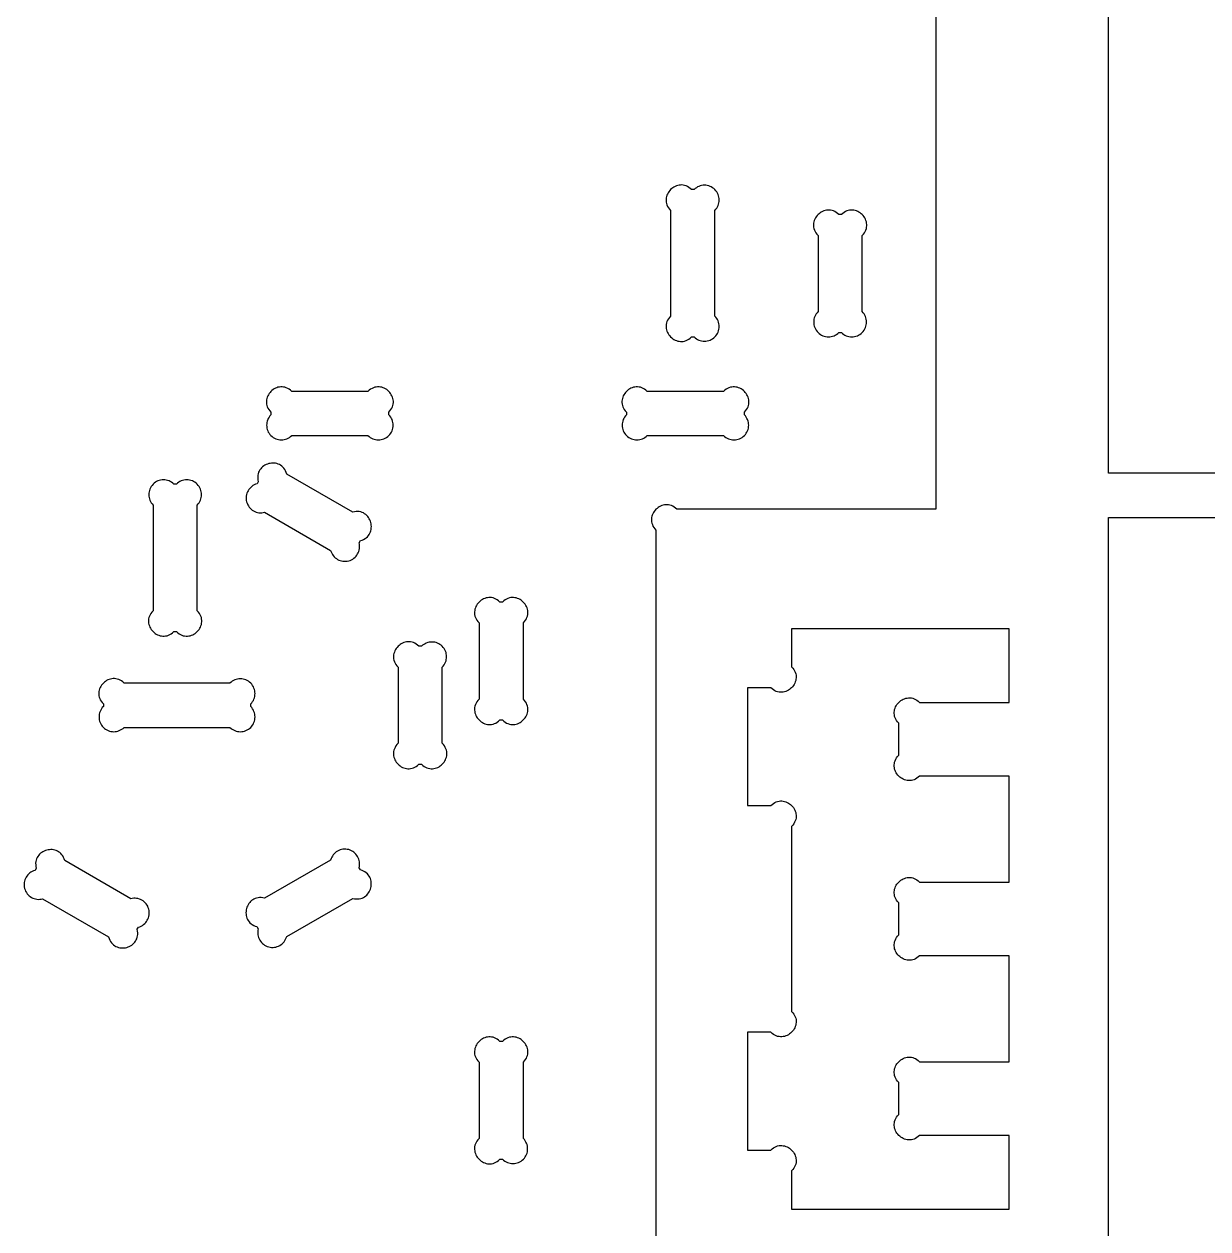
# Model space of a CAD drawing. Extents: x 105 to 1294, y 104 to 1295.
# Drawn here: x 276.5 to 356.9, y 567 to 648.8 of the extents above; entities that cross this region are included whole.
import ezdxf

# ---------------------------------------------------------------- set-up
doc = ezdxf.new("R2010")
doc.units = 0
doc.layers.add('LAYER_1', color=62, linetype='CONTINUOUS')

msp = doc.modelspace()

# ---------------------------------------------------------------- linework, layer by layer
at = {"layer": 'LAYER_1'}
for points in [[(338.421, 723.175), (338.421, 615.825), (320.838, 615.825), (320.748, 615.907), (320.656, 615.975), (320.563, 616.031), (320.468, 616.074), (320.372, 616.105), (320.277, 616.126), (320.181, 616.135), (320.087, 616.135), (319.994, 616.124), (319.902, 616.105), (319.814, 616.077), (319.728, 616.041), (319.645, 615.997), (319.567, 615.946), (319.493, 615.889), (319.424, 615.825), (319.361, 615.756), (319.303, 615.682), (319.252, 615.604), (319.209, 615.521), (319.172, 615.436), (319.144, 615.347), (319.125, 615.256), (319.115, 615.162), (319.114, 615.068), (319.124, 614.973), (319.144, 614.877), (319.176, 614.781), (319.219, 614.686), (319.274, 614.593), (319.343, 614.501), (319.424, 614.411), (319.424, 562.971)], [(409.755, 618.268), (350.128, 618.268), (350.128, 661.825)], [(350.128, 563.36), (350.128, 615.265), (409.755, 615.265)]]:
    msp.add_lwpolyline(points, dxfattribs=at)
for points in [[(320.419, 628.938), (320.338, 628.848), (320.269, 628.756), (320.214, 628.663), (320.171, 628.568), (320.139, 628.472), (320.119, 628.376), (320.109, 628.281), (320.11, 628.187), (320.12, 628.093), (320.14, 628.002), (320.168, 627.913), (320.204, 627.827), (320.248, 627.745), (320.299, 627.666), (320.356, 627.592), (320.419, 627.523), (320.488, 627.46), (320.562, 627.403), (320.641, 627.352), (320.723, 627.308), (320.809, 627.272), (320.898, 627.244), (320.989, 627.224), (321.082, 627.214), (321.177, 627.213), (321.272, 627.223), (321.368, 627.243), (321.463, 627.275), (321.558, 627.318), (321.652, 627.374), (321.744, 627.442), (321.834, 627.524), (322.007, 627.524), (322.083, 627.455), (322.164, 627.396), (322.249, 627.345), (322.338, 627.304), (322.429, 627.272), (322.523, 627.249), (322.618, 627.236), (322.714, 627.231), (322.81, 627.236), (322.905, 627.249), (322.999, 627.272), (323.091, 627.304), (323.179, 627.345), (323.264, 627.396), (323.345, 627.455), (323.421, 627.524), (323.49, 627.6), (323.55, 627.68), (323.6, 627.766), (323.641, 627.854), (323.673, 627.946), (323.696, 628.04), (323.71, 628.135), (323.714, 628.231), (323.71, 628.327), (323.696, 628.422), (323.673, 628.515), (323.641, 628.607), (323.6, 628.696), (323.55, 628.781), (323.49, 628.862), (323.421, 628.938), (323.421, 636.111), (323.49, 636.187), (323.55, 636.268), (323.6, 636.353), (323.641, 636.442), (323.673, 636.533), (323.696, 636.627), (323.71, 636.722), (323.714, 636.818), (323.71, 636.914), (323.696, 637.009), (323.673, 637.103), (323.641, 637.194), (323.6, 637.283), (323.55, 637.368), (323.49, 637.449), (323.421, 637.524), (323.345, 637.593), (323.264, 637.653), (323.179, 637.703), (323.091, 637.744), (322.999, 637.776), (322.905, 637.799), (322.81, 637.813), (322.714, 637.817), (322.618, 637.813), (322.523, 637.799), (322.429, 637.776), (322.338, 637.744), (322.249, 637.703), (322.164, 637.653), (322.083, 637.593), (322.007, 637.524), (321.834, 637.524), (321.744, 637.606), (321.652, 637.674), (321.558, 637.73), (321.463, 637.773), (321.368, 637.805), (321.272, 637.825), (321.177, 637.835), (321.082, 637.834), (320.989, 637.824), (320.898, 637.804), (320.809, 637.776), (320.723, 637.74), (320.641, 637.697), (320.562, 637.646), (320.488, 637.588), (320.419, 637.525), (320.356, 637.456), (320.299, 637.382), (320.248, 637.304), (320.204, 637.221), (320.168, 637.135), (320.14, 637.046), (320.12, 636.955), (320.11, 636.862), (320.109, 636.768), (320.119, 636.672), (320.139, 636.577), (320.171, 636.481), (320.214, 636.386), (320.269, 636.292), (320.338, 636.201), (320.419, 636.111)], [(330.42, 629.238), (330.352, 629.162), (330.292, 629.081), (330.242, 628.996), (330.201, 628.907), (330.169, 628.815), (330.146, 628.722), (330.132, 628.626), (330.128, 628.531), (330.132, 628.435), (330.146, 628.34), (330.169, 628.246), (330.201, 628.154), (330.242, 628.066), (330.292, 627.98), (330.352, 627.899), (330.42, 627.823), (330.496, 627.755), (330.577, 627.695), (330.663, 627.645), (330.751, 627.604), (330.843, 627.572), (330.937, 627.549), (331.032, 627.535), (331.128, 627.531), (331.223, 627.535), (331.319, 627.549), (331.412, 627.572), (331.504, 627.604), (331.593, 627.645), (331.678, 627.695), (331.759, 627.755), (331.835, 627.823), (332.004, 627.823), (332.08, 627.755), (332.161, 627.695), (332.247, 627.645), (332.335, 627.604), (332.427, 627.572), (332.521, 627.549), (332.616, 627.535), (332.712, 627.531), (332.807, 627.535), (332.903, 627.549), (332.996, 627.572), (333.088, 627.604), (333.177, 627.645), (333.262, 627.695), (333.343, 627.755), (333.419, 627.823), (333.487, 627.899), (333.547, 627.98), (333.597, 628.066), (333.638, 628.154), (333.67, 628.246), (333.693, 628.34), (333.707, 628.435), (333.712, 628.531), (333.707, 628.626), (333.693, 628.722), (333.67, 628.815), (333.638, 628.907), (333.597, 628.996), (333.547, 629.081), (333.487, 629.162), (333.419, 629.238), (333.419, 634.41), (333.5, 634.5), (333.569, 634.592), (333.624, 634.685), (333.667, 634.78), (333.699, 634.876), (333.719, 634.971), (333.729, 635.067), (333.728, 635.161), (333.718, 635.254), (333.699, 635.345), (333.671, 635.434), (333.634, 635.52), (333.591, 635.603), (333.54, 635.681), (333.482, 635.755), (333.419, 635.824), (333.35, 635.887), (333.276, 635.945), (333.197, 635.996), (333.115, 636.039), (333.029, 636.076), (332.94, 636.104), (332.849, 636.123), (332.756, 636.133), (332.661, 636.134), (332.566, 636.125), (332.47, 636.104), (332.375, 636.073), (332.28, 636.03), (332.186, 635.974), (332.094, 635.906), (332.004, 635.824), (331.835, 635.824), (331.745, 635.906), (331.653, 635.974), (331.559, 636.03), (331.465, 636.073), (331.369, 636.104), (331.273, 636.125), (331.178, 636.134), (331.083, 636.133), (330.99, 636.123), (330.899, 636.104), (330.81, 636.076), (330.724, 636.039), (330.642, 635.996), (330.563, 635.945), (330.489, 635.887), (330.42, 635.824), (330.357, 635.755), (330.3, 635.681), (330.249, 635.603), (330.205, 635.52), (330.169, 635.434), (330.141, 635.345), (330.121, 635.254), (330.111, 635.161), (330.111, 635.067), (330.12, 634.971), (330.14, 634.876), (330.172, 634.78), (330.215, 634.685), (330.271, 634.592), (330.339, 634.5), (330.42, 634.41)], [(293.295, 622.239), (293.226, 622.163), (293.166, 622.082), (293.116, 621.996), (293.075, 621.908), (293.043, 621.816), (293.02, 621.722), (293.006, 621.627), (293.002, 621.531), (293.006, 621.436), (293.02, 621.34), (293.043, 621.247), (293.075, 621.155), (293.116, 621.066), (293.166, 620.981), (293.226, 620.9), (293.295, 620.824), (293.37, 620.756), (293.451, 620.696), (293.536, 620.646), (293.625, 620.605), (293.716, 620.573), (293.81, 620.55), (293.905, 620.536), (294.001, 620.531), (294.097, 620.536), (294.192, 620.55), (294.286, 620.573), (294.377, 620.605), (294.466, 620.646), (294.551, 620.696), (294.632, 620.756), (294.708, 620.824), (299.877, 620.824), (299.953, 620.756), (300.034, 620.696), (300.119, 620.646), (300.208, 620.605), (300.3, 620.573), (300.393, 620.55), (300.489, 620.536), (300.584, 620.531), (300.68, 620.536), (300.775, 620.55), (300.869, 620.573), (300.961, 620.605), (301.049, 620.646), (301.135, 620.696), (301.216, 620.756), (301.292, 620.824), (301.36, 620.9), (301.42, 620.981), (301.47, 621.066), (301.511, 621.155), (301.543, 621.247), (301.566, 621.34), (301.58, 621.436), (301.585, 621.531), (301.58, 621.627), (301.566, 621.722), (301.543, 621.816), (301.511, 621.908), (301.47, 621.996), (301.42, 622.082), (301.36, 622.163), (301.292, 622.239), (301.292, 622.409), (301.373, 622.499), (301.441, 622.591), (301.497, 622.684), (301.54, 622.779), (301.572, 622.875), (301.592, 622.97), (301.601, 623.066), (301.601, 623.16), (301.59, 623.253), (301.571, 623.345), (301.543, 623.433), (301.507, 623.519), (301.463, 623.602), (301.412, 623.68), (301.355, 623.754), (301.291, 623.823), (301.222, 623.887), (301.148, 623.944), (301.07, 623.995), (300.988, 624.039), (300.902, 624.075), (300.813, 624.103), (300.722, 624.122), (300.628, 624.133), (300.534, 624.133), (300.439, 624.124), (300.343, 624.103), (300.247, 624.072), (300.153, 624.029), (300.059, 623.973), (299.967, 623.905), (299.877, 623.823), (294.708, 623.823), (294.618, 623.905), (294.527, 623.973), (294.433, 624.029), (294.338, 624.072), (294.242, 624.103), (294.147, 624.124), (294.051, 624.133), (293.957, 624.133), (293.864, 624.122), (293.773, 624.103), (293.684, 624.075), (293.598, 624.039), (293.515, 623.995), (293.437, 623.944), (293.363, 623.887), (293.294, 623.823), (293.231, 623.754), (293.173, 623.68), (293.122, 623.602), (293.079, 623.519), (293.043, 623.433), (293.015, 623.345), (292.995, 623.253), (292.985, 623.16), (292.984, 623.066), (292.994, 622.97), (293.014, 622.875), (293.046, 622.779), (293.089, 622.684), (293.145, 622.591), (293.213, 622.499), (293.295, 622.409)], [(317.42, 622.239), (317.351, 622.163), (317.292, 622.082), (317.241, 621.996), (317.2, 621.908), (317.168, 621.816), (317.145, 621.722), (317.132, 621.627), (317.127, 621.531), (317.132, 621.436), (317.145, 621.34), (317.168, 621.247), (317.2, 621.155), (317.241, 621.066), (317.292, 620.981), (317.351, 620.9), (317.42, 620.824), (317.496, 620.756), (317.577, 620.696), (317.662, 620.646), (317.751, 620.605), (317.843, 620.573), (317.937, 620.55), (318.032, 620.536), (318.128, 620.531), (318.223, 620.536), (318.319, 620.55), (318.412, 620.573), (318.504, 620.605), (318.593, 620.646), (318.678, 620.696), (318.759, 620.756), (318.835, 620.824), (324.007, 620.824), (324.083, 620.756), (324.164, 620.696), (324.249, 620.646), (324.338, 620.605), (324.429, 620.573), (324.523, 620.55), (324.618, 620.536), (324.714, 620.531), (324.81, 620.536), (324.905, 620.55), (324.999, 620.573), (325.091, 620.605), (325.179, 620.646), (325.264, 620.696), (325.345, 620.756), (325.421, 620.824), (325.49, 620.9), (325.549, 620.981), (325.6, 621.066), (325.641, 621.155), (325.673, 621.247), (325.696, 621.34), (325.71, 621.436), (325.714, 621.531), (325.71, 621.627), (325.696, 621.722), (325.673, 621.816), (325.641, 621.908), (325.6, 621.996), (325.549, 622.082), (325.49, 622.163), (325.421, 622.239), (325.421, 622.409), (325.503, 622.499), (325.571, 622.591), (325.626, 622.684), (325.67, 622.779), (325.701, 622.875), (325.722, 622.97), (325.731, 623.066), (325.731, 623.16), (325.72, 623.253), (325.701, 623.345), (325.673, 623.433), (325.637, 623.519), (325.593, 623.602), (325.542, 623.68), (325.485, 623.754), (325.421, 623.823), (325.352, 623.887), (325.278, 623.944), (325.2, 623.995), (325.118, 624.039), (325.032, 624.075), (324.943, 624.103), (324.852, 624.122), (324.759, 624.133), (324.664, 624.133), (324.569, 624.124), (324.473, 624.103), (324.377, 624.072), (324.283, 624.029), (324.189, 623.973), (324.097, 623.905), (324.007, 623.823), (318.835, 623.823), (318.746, 623.905), (318.654, 623.973), (318.56, 624.029), (318.465, 624.072), (318.369, 624.103), (318.273, 624.124), (318.178, 624.133), (318.083, 624.133), (317.99, 624.122), (317.899, 624.103), (317.81, 624.075), (317.724, 624.039), (317.642, 623.995), (317.563, 623.944), (317.489, 623.887), (317.42, 623.823), (317.357, 623.754), (317.299, 623.68), (317.249, 623.602), (317.205, 623.519), (317.169, 623.433), (317.141, 623.345), (317.121, 623.253), (317.111, 623.16), (317.11, 623.066), (317.12, 622.97), (317.14, 622.875), (317.171, 622.779), (317.215, 622.684), (317.27, 622.591), (317.338, 622.499), (317.42, 622.409)], [(292.868, 615.619), (297.347, 613.034), (297.378, 612.936), (297.418, 612.844), (297.467, 612.758), (297.523, 612.678), (297.587, 612.604), (297.656, 612.538), (297.732, 612.478), (297.813, 612.426), (297.898, 612.382), (297.987, 612.346), (298.08, 612.319), (298.175, 612.301), (298.273, 612.293), (298.372, 612.294), (298.472, 612.305), (298.572, 612.326), (298.669, 612.358), (298.761, 612.398), (298.847, 612.447), (298.927, 612.503), (299.001, 612.566), (299.067, 612.636), (299.127, 612.712), (299.179, 612.792), (299.223, 612.878), (299.258, 612.967), (299.285, 613.06), (299.303, 613.155), (299.312, 613.253), (299.311, 613.352), (299.3, 613.451), (299.279, 613.551), (299.364, 613.701), (299.48, 613.738), (299.585, 613.783), (299.679, 613.837), (299.764, 613.897), (299.839, 613.964), (299.905, 614.037), (299.961, 614.115), (300.007, 614.197), (300.045, 614.283), (300.074, 614.372), (300.094, 614.463), (300.106, 614.555), (300.109, 614.648), (300.104, 614.742), (300.091, 614.835), (300.071, 614.926), (300.043, 615.015), (300.007, 615.102), (299.965, 615.185), (299.915, 615.264), (299.859, 615.339), (299.796, 615.407), (299.727, 615.47), (299.651, 615.525), (299.57, 615.573), (299.482, 615.612), (299.389, 615.642), (299.291, 615.663), (299.187, 615.673), (299.078, 615.671), (298.965, 615.658), (298.846, 615.632), (294.367, 618.216), (294.33, 618.332), (294.285, 618.437), (294.231, 618.531), (294.171, 618.616), (294.104, 618.691), (294.031, 618.757), (293.953, 618.813), (293.871, 618.859), (293.785, 618.897), (293.697, 618.926), (293.606, 618.946), (293.514, 618.957), (293.42, 618.961), (293.327, 618.956), (293.234, 618.943), (293.143, 618.923), (293.053, 618.895), (292.967, 618.859), (292.884, 618.817), (292.804, 618.767), (292.73, 618.711), (292.662, 618.648), (292.599, 618.579), (292.544, 618.503), (292.496, 618.422), (292.456, 618.335), (292.426, 618.242), (292.406, 618.143), (292.396, 618.039), (292.397, 617.931), (292.41, 617.817), (292.435, 617.698), (292.35, 617.552), (292.253, 617.52), (292.161, 617.48), (292.075, 617.431), (291.995, 617.375), (291.921, 617.312), (291.855, 617.242), (291.795, 617.166), (291.743, 617.085), (291.699, 617), (291.664, 616.911), (291.636, 616.818), (291.618, 616.723), (291.61, 616.625), (291.611, 616.526), (291.622, 616.427), (291.643, 616.326), (291.675, 616.229), (291.715, 616.137), (291.764, 616.051), (291.82, 615.971), (291.883, 615.897), (291.953, 615.831), (292.029, 615.771), (292.109, 615.719), (292.195, 615.675), (292.284, 615.64), (292.377, 615.613), (292.472, 615.595), (292.569, 615.586), (292.668, 615.587), (292.768, 615.598)], [(285.294, 608.939), (285.212, 608.85), (285.144, 608.758), (285.088, 608.664), (285.045, 608.569), (285.013, 608.473), (284.993, 608.378), (284.984, 608.282), (284.984, 608.188), (284.994, 608.095), (285.014, 608.003), (285.042, 607.915), (285.078, 607.829), (285.122, 607.746), (285.173, 607.668), (285.23, 607.594), (285.293, 607.525), (285.362, 607.461), (285.436, 607.404), (285.515, 607.353), (285.597, 607.309), (285.683, 607.273), (285.772, 607.245), (285.863, 607.226), (285.956, 607.216), (286.051, 607.215), (286.146, 607.225), (286.242, 607.245), (286.338, 607.276), (286.432, 607.32), (286.526, 607.375), (286.618, 607.443), (286.708, 607.525), (286.877, 607.525), (286.967, 607.443), (287.059, 607.375), (287.153, 607.32), (287.248, 607.276), (287.343, 607.245), (287.439, 607.225), (287.534, 607.215), (287.629, 607.216), (287.722, 607.226), (287.813, 607.245), (287.902, 607.273), (287.988, 607.309), (288.07, 607.353), (288.149, 607.404), (288.223, 607.461), (288.292, 607.525), (288.355, 607.594), (288.413, 607.668), (288.464, 607.746), (288.507, 607.829), (288.544, 607.915), (288.572, 608.003), (288.591, 608.095), (288.601, 608.188), (288.602, 608.282), (288.592, 608.378), (288.572, 608.473), (288.54, 608.569), (288.497, 608.664), (288.442, 608.758), (288.373, 608.85), (288.292, 608.939), (288.292, 616.111), (288.36, 616.187), (288.42, 616.268), (288.47, 616.354), (288.511, 616.442), (288.543, 616.534), (288.566, 616.628), (288.58, 616.723), (288.585, 616.819), (288.58, 616.914), (288.566, 617.01), (288.543, 617.103), (288.511, 617.195), (288.47, 617.283), (288.42, 617.369), (288.36, 617.45), (288.292, 617.526), (288.216, 617.594), (288.135, 617.654), (288.05, 617.704), (287.961, 617.746), (287.869, 617.778), (287.776, 617.801), (287.68, 617.815), (287.585, 617.819), (287.489, 617.815), (287.394, 617.801), (287.3, 617.778), (287.208, 617.746), (287.12, 617.704), (287.034, 617.654), (286.953, 617.594), (286.877, 617.526), (286.708, 617.526), (286.632, 617.594), (286.551, 617.654), (286.465, 617.704), (286.377, 617.746), (286.285, 617.778), (286.191, 617.801), (286.096, 617.815), (286, 617.819), (285.905, 617.815), (285.809, 617.801), (285.716, 617.778), (285.624, 617.746), (285.536, 617.704), (285.45, 617.654), (285.369, 617.594), (285.294, 617.526), (285.225, 617.45), (285.165, 617.369), (285.115, 617.283), (285.074, 617.195), (285.042, 617.103), (285.019, 617.01), (285.005, 616.914), (285.001, 616.819), (285.005, 616.723), (285.019, 616.628), (285.042, 616.534), (285.074, 616.442), (285.115, 616.354), (285.165, 616.268), (285.225, 616.187), (285.294, 616.111)], [(307.419, 602.938), (307.338, 602.848), (307.27, 602.756), (307.214, 602.663), (307.171, 602.568), (307.139, 602.472), (307.119, 602.376), (307.109, 602.281), (307.11, 602.187), (307.12, 602.093), (307.14, 602.002), (307.168, 601.913), (307.204, 601.828), (307.248, 601.745), (307.298, 601.667), (307.356, 601.593), (307.419, 601.524), (307.488, 601.46), (307.562, 601.403), (307.641, 601.352), (307.723, 601.308), (307.809, 601.272), (307.898, 601.244), (307.989, 601.225), (308.082, 601.215), (308.177, 601.214), (308.272, 601.224), (308.368, 601.244), (308.463, 601.276), (308.558, 601.319), (308.652, 601.375), (308.744, 601.443), (308.834, 601.525), (309.008, 601.525), (309.097, 601.443), (309.189, 601.375), (309.283, 601.319), (309.378, 601.276), (309.473, 601.244), (309.569, 601.224), (309.664, 601.214), (309.759, 601.215), (309.852, 601.225), (309.943, 601.244), (310.032, 601.272), (310.118, 601.308), (310.2, 601.352), (310.278, 601.403), (310.352, 601.46), (310.421, 601.524), (310.485, 601.593), (310.542, 601.667), (310.593, 601.745), (310.637, 601.828), (310.673, 601.913), (310.701, 602.002), (310.721, 602.093), (310.731, 602.187), (310.732, 602.281), (310.722, 602.376), (310.702, 602.472), (310.67, 602.568), (310.627, 602.663), (310.572, 602.756), (310.503, 602.848), (310.422, 602.938), (310.422, 608.111), (310.503, 608.201), (310.572, 608.293), (310.627, 608.386), (310.67, 608.481), (310.702, 608.577), (310.722, 608.672), (310.732, 608.768), (310.731, 608.862), (310.721, 608.955), (310.701, 609.047), (310.673, 609.136), (310.637, 609.221), (310.593, 609.304), (310.542, 609.382), (310.485, 609.456), (310.421, 609.525), (310.352, 609.589), (310.278, 609.646), (310.2, 609.697), (310.118, 609.741), (310.032, 609.777), (309.943, 609.805), (309.852, 609.825), (309.759, 609.835), (309.664, 609.835), (309.569, 609.826), (309.473, 609.806), (309.378, 609.774), (309.283, 609.731), (309.189, 609.675), (309.097, 609.607), (309.008, 609.526), (308.834, 609.526), (308.744, 609.607), (308.652, 609.675), (308.558, 609.731), (308.463, 609.774), (308.368, 609.806), (308.272, 609.826), (308.177, 609.835), (308.082, 609.835), (307.989, 609.825), (307.898, 609.805), (307.809, 609.777), (307.723, 609.741), (307.641, 609.697), (307.562, 609.646), (307.488, 609.589), (307.419, 609.525), (307.356, 609.456), (307.298, 609.382), (307.248, 609.304), (307.204, 609.221), (307.168, 609.136), (307.14, 609.047), (307.12, 608.955), (307.11, 608.862), (307.109, 608.768), (307.119, 608.672), (307.139, 608.577), (307.171, 608.481), (307.214, 608.386), (307.27, 608.293), (307.338, 608.201), (307.419, 608.111)], [(328.626, 570.917), (328.626, 568.332), (343.4, 568.332), (343.4, 573.332), (337.315, 573.332), (337.225, 573.25), (337.133, 573.182), (337.039, 573.126), (336.945, 573.083), (336.849, 573.051), (336.753, 573.031), (336.658, 573.021), (336.563, 573.022), (336.47, 573.032), (336.379, 573.052), (336.29, 573.08), (336.204, 573.116), (336.122, 573.16), (336.043, 573.211), (335.969, 573.268), (335.9, 573.332), (335.837, 573.401), (335.779, 573.475), (335.728, 573.553), (335.685, 573.635), (335.648, 573.721), (335.62, 573.81), (335.601, 573.901), (335.591, 573.995), (335.59, 574.089), (335.6, 574.185), (335.62, 574.28), (335.651, 574.376), (335.695, 574.471), (335.75, 574.564), (335.818, 574.656), (335.9, 574.746), (335.9, 576.918), (335.818, 577.007), (335.75, 577.099), (335.695, 577.193), (335.651, 577.288), (335.62, 577.383), (335.6, 577.479), (335.59, 577.574), (335.591, 577.669), (335.601, 577.762), (335.62, 577.853), (335.648, 577.942), (335.685, 578.028), (335.728, 578.11), (335.779, 578.189), (335.837, 578.263), (335.9, 578.332), (335.969, 578.395), (336.043, 578.453), (336.122, 578.503), (336.204, 578.547), (336.29, 578.583), (336.379, 578.611), (336.47, 578.631), (336.563, 578.641), (336.658, 578.642), (336.753, 578.632), (336.849, 578.612), (336.945, 578.58), (337.039, 578.537), (337.133, 578.482), (337.225, 578.413), (337.315, 578.332), (343.4, 578.332), (343.4, 585.523), (337.315, 585.523), (337.225, 585.442), (337.133, 585.373), (337.039, 585.318), (336.945, 585.275), (336.849, 585.243), (336.753, 585.223), (336.658, 585.213), (336.563, 585.214), (336.47, 585.224), (336.379, 585.244), (336.29, 585.272), (336.204, 585.308), (336.122, 585.352), (336.043, 585.403), (335.969, 585.46), (335.9, 585.523), (335.837, 585.592), (335.779, 585.666), (335.728, 585.745), (335.685, 585.827), (335.648, 585.913), (335.62, 586.002), (335.601, 586.093), (335.591, 586.186), (335.59, 586.281), (335.6, 586.376), (335.62, 586.472), (335.651, 586.567), (335.695, 586.662), (335.75, 586.756), (335.818, 586.848), (335.9, 586.938), (335.9, 589.109), (335.818, 589.199), (335.75, 589.291), (335.695, 589.384), (335.651, 589.479), (335.62, 589.575), (335.6, 589.671), (335.59, 589.766), (335.591, 589.86), (335.601, 589.954), (335.62, 590.045), (335.648, 590.134), (335.685, 590.22), (335.728, 590.302), (335.779, 590.38), (335.837, 590.454), (335.9, 590.523), (335.969, 590.587), (336.043, 590.644), (336.122, 590.695), (336.204, 590.739), (336.29, 590.775), (336.379, 590.803), (336.47, 590.823), (336.563, 590.833), (336.658, 590.833), (336.753, 590.824), (336.849, 590.804), (336.945, 590.772), (337.039, 590.729), (337.133, 590.673), (337.225, 590.605), (337.315, 590.524), (343.4, 590.524), (343.4, 597.716), (337.315, 597.716), (337.225, 597.634), (337.133, 597.566), (337.039, 597.511), (336.945, 597.467), (336.849, 597.436), (336.753, 597.416), (336.658, 597.406), (336.563, 597.407), (336.47, 597.417), (336.379, 597.436), (336.29, 597.464), (336.204, 597.5), (336.122, 597.544), (336.043, 597.595), (335.969, 597.652), (335.9, 597.716), (335.837, 597.785), (335.779, 597.859), (335.728, 597.937), (335.685, 598.02), (335.648, 598.106), (335.62, 598.194), (335.601, 598.286), (335.591, 598.379), (335.59, 598.473), (335.6, 598.569), (335.62, 598.664), (335.651, 598.76), (335.695, 598.855), (335.75, 598.949), (335.818, 599.041), (335.9, 599.13), (335.9, 601.302), (335.818, 601.392), (335.75, 601.484), (335.695, 601.577), (335.651, 601.672), (335.62, 601.768), (335.6, 601.863), (335.59, 601.959), (335.591, 602.053), (335.601, 602.146), (335.62, 602.238), (335.648, 602.326), (335.685, 602.412), (335.728, 602.495), (335.779, 602.573), (335.837, 602.647), (335.9, 602.716), (335.969, 602.78), (336.043, 602.837), (336.122, 602.888), (336.204, 602.932), (336.29, 602.968), (336.379, 602.996), (336.47, 603.015), (336.563, 603.025), (336.658, 603.026), (336.753, 603.017), (336.849, 602.996), (336.945, 602.965), (337.039, 602.922), (337.133, 602.866), (337.225, 602.798), (337.315, 602.716), (343.4, 602.716), (343.4, 607.716), (328.626, 607.716), (328.626, 605.13), (328.708, 605.04), (328.776, 604.948), (328.832, 604.855), (328.875, 604.76), (328.906, 604.664), (328.927, 604.569), (328.936, 604.473), (328.936, 604.379), (328.925, 604.286), (328.906, 604.194), (328.878, 604.106), (328.842, 604.02), (328.798, 603.937), (328.747, 603.859), (328.69, 603.785), (328.626, 603.716), (328.557, 603.652), (328.483, 603.595), (328.405, 603.544), (328.322, 603.5), (328.236, 603.464), (328.148, 603.436), (328.056, 603.417), (327.963, 603.406), (327.869, 603.406), (327.773, 603.415), (327.678, 603.436), (327.582, 603.467), (327.487, 603.51), (327.394, 603.566), (327.302, 603.634), (327.212, 603.716), (325.627, 603.716), (325.627, 595.716), (327.212, 595.716), (327.302, 595.798), (327.394, 595.866), (327.487, 595.922), (327.582, 595.965), (327.678, 595.996), (327.773, 596.017), (327.869, 596.026), (327.963, 596.026), (328.056, 596.015), (328.148, 595.996), (328.236, 595.968), (328.322, 595.932), (328.405, 595.888), (328.483, 595.837), (328.557, 595.78), (328.626, 595.716), (328.69, 595.647), (328.747, 595.573), (328.798, 595.495), (328.842, 595.412), (328.878, 595.326), (328.906, 595.237), (328.925, 595.146), (328.936, 595.053), (328.936, 594.958), (328.927, 594.863), (328.906, 594.767), (328.875, 594.672), (328.832, 594.577), (328.776, 594.483), (328.708, 594.391), (328.626, 594.301), (328.626, 581.746), (328.708, 581.656), (328.776, 581.564), (328.832, 581.471), (328.875, 581.376), (328.906, 581.28), (328.927, 581.184), (328.936, 581.089), (328.936, 580.995), (328.925, 580.901), (328.906, 580.81), (328.878, 580.721), (328.842, 580.635), (328.798, 580.553), (328.747, 580.475), (328.69, 580.401), (328.626, 580.332), (328.557, 580.268), (328.483, 580.211), (328.405, 580.16), (328.322, 580.116), (328.236, 580.08), (328.148, 580.052), (328.056, 580.032), (327.963, 580.022), (327.869, 580.022), (327.773, 580.031), (327.678, 580.051), (327.582, 580.083), (327.487, 580.126), (327.394, 580.182), (327.302, 580.25), (327.212, 580.331), (325.627, 580.331), (325.627, 572.331), (327.212, 572.331), (327.302, 572.413), (327.394, 572.481), (327.487, 572.537), (327.582, 572.58), (327.678, 572.611), (327.773, 572.632), (327.869, 572.641), (327.963, 572.641), (328.056, 572.63), (328.148, 572.611), (328.236, 572.583), (328.322, 572.547), (328.405, 572.503), (328.483, 572.452), (328.557, 572.394), (328.626, 572.331), (328.69, 572.262), (328.747, 572.188), (328.798, 572.11), (328.842, 572.027), (328.878, 571.941), (328.906, 571.852), (328.925, 571.761), (328.936, 571.668), (328.936, 571.574), (328.927, 571.478), (328.906, 571.382), (328.875, 571.287), (328.832, 571.192), (328.776, 571.098), (328.708, 571.007)], [(301.92, 599.94), (301.838, 599.85), (301.77, 599.758), (301.714, 599.665), (301.671, 599.57), (301.64, 599.474), (301.619, 599.379), (301.61, 599.283), (301.61, 599.189), (301.62, 599.096), (301.64, 599.004), (301.668, 598.915), (301.704, 598.83), (301.748, 598.747), (301.799, 598.669), (301.856, 598.595), (301.919, 598.526), (301.988, 598.462), (302.062, 598.405), (302.141, 598.354), (302.223, 598.31), (302.309, 598.274), (302.398, 598.246), (302.489, 598.227), (302.582, 598.216), (302.677, 598.216), (302.772, 598.225), (302.868, 598.245), (302.964, 598.277), (303.059, 598.32), (303.152, 598.375), (303.244, 598.444), (303.334, 598.525), (303.508, 598.525), (303.597, 598.444), (303.689, 598.375), (303.783, 598.32), (303.878, 598.277), (303.973, 598.245), (304.069, 598.225), (304.164, 598.216), (304.259, 598.216), (304.352, 598.227), (304.443, 598.246), (304.532, 598.274), (304.618, 598.31), (304.7, 598.354), (304.779, 598.405), (304.853, 598.462), (304.922, 598.526), (304.985, 598.595), (305.043, 598.669), (305.093, 598.747), (305.137, 598.83), (305.173, 598.915), (305.201, 599.004), (305.221, 599.096), (305.231, 599.189), (305.232, 599.283), (305.222, 599.379), (305.202, 599.474), (305.17, 599.57), (305.127, 599.665), (305.071, 599.758), (305.003, 599.85), (304.921, 599.94), (304.921, 605.109), (304.99, 605.185), (305.05, 605.266), (305.1, 605.351), (305.141, 605.44), (305.174, 605.531), (305.196, 605.625), (305.21, 605.72), (305.215, 605.816), (305.21, 605.912), (305.196, 606.007), (305.174, 606.101), (305.141, 606.192), (305.1, 606.281), (305.05, 606.366), (304.99, 606.447), (304.921, 606.523), (304.846, 606.592), (304.765, 606.651), (304.68, 606.702), (304.591, 606.743), (304.499, 606.775), (304.406, 606.798), (304.31, 606.811), (304.215, 606.816), (304.119, 606.811), (304.024, 606.798), (303.93, 606.775), (303.838, 606.743), (303.75, 606.702), (303.664, 606.651), (303.584, 606.592), (303.508, 606.523), (303.334, 606.523), (303.244, 606.605), (303.152, 606.673), (303.059, 606.728), (302.964, 606.772), (302.868, 606.803), (302.772, 606.823), (302.677, 606.833), (302.582, 606.832), (302.489, 606.822), (302.398, 606.803), (302.309, 606.775), (302.223, 606.738), (302.141, 606.695), (302.062, 606.644), (301.988, 606.586), (301.919, 606.523), (301.856, 606.454), (301.799, 606.38), (301.748, 606.301), (301.704, 606.219), (301.668, 606.133), (301.64, 606.044), (301.62, 605.953), (301.61, 605.86), (301.61, 605.765), (301.619, 605.67), (301.64, 605.574), (301.671, 605.479), (301.714, 605.384), (301.77, 605.29), (301.838, 605.198), (301.92, 605.109)], [(281.921, 602.438), (281.852, 602.362), (281.793, 602.281), (281.743, 602.196), (281.701, 602.107), (281.669, 602.015), (281.647, 601.922), (281.633, 601.827), (281.628, 601.731), (281.633, 601.635), (281.647, 601.54), (281.669, 601.446), (281.701, 601.354), (281.743, 601.266), (281.793, 601.18), (281.852, 601.1), (281.921, 601.024), (281.997, 600.955), (282.078, 600.895), (282.163, 600.845), (282.251, 600.804), (282.343, 600.771), (282.437, 600.749), (282.532, 600.735), (282.627, 600.73), (282.723, 600.735), (282.818, 600.749), (282.912, 600.771), (283.004, 600.804), (283.092, 600.845), (283.178, 600.895), (283.259, 600.955), (283.335, 601.024), (290.508, 601.024), (290.584, 600.955), (290.665, 600.895), (290.75, 600.845), (290.839, 600.804), (290.93, 600.771), (291.024, 600.749), (291.119, 600.735), (291.215, 600.73), (291.311, 600.735), (291.406, 600.749), (291.499, 600.771), (291.591, 600.804), (291.68, 600.845), (291.765, 600.895), (291.846, 600.955), (291.922, 601.024), (291.99, 601.1), (292.05, 601.18), (292.1, 601.266), (292.142, 601.354), (292.174, 601.446), (292.196, 601.54), (292.21, 601.635), (292.215, 601.731), (292.21, 601.827), (292.196, 601.922), (292.174, 602.015), (292.142, 602.107), (292.1, 602.196), (292.05, 602.281), (291.99, 602.362), (291.922, 602.438), (291.922, 602.611), (291.99, 602.687), (292.05, 602.768), (292.1, 602.853), (292.142, 602.942), (292.174, 603.033), (292.196, 603.127), (292.21, 603.222), (292.215, 603.318), (292.21, 603.414), (292.196, 603.509), (292.174, 603.603), (292.142, 603.694), (292.1, 603.783), (292.05, 603.868), (291.99, 603.949), (291.922, 604.025), (291.846, 604.094), (291.765, 604.153), (291.68, 604.204), (291.591, 604.245), (291.499, 604.277), (291.406, 604.3), (291.311, 604.313), (291.215, 604.318), (291.119, 604.313), (291.024, 604.3), (290.93, 604.277), (290.839, 604.245), (290.75, 604.204), (290.665, 604.153), (290.584, 604.094), (290.508, 604.025), (283.335, 604.025), (283.245, 604.107), (283.153, 604.175), (283.059, 604.231), (282.964, 604.274), (282.869, 604.305), (282.773, 604.326), (282.678, 604.335), (282.583, 604.335), (282.49, 604.324), (282.399, 604.305), (282.31, 604.277), (282.224, 604.241), (282.142, 604.197), (282.063, 604.146), (281.989, 604.089), (281.921, 604.025), (281.857, 603.957), (281.8, 603.883), (281.749, 603.804), (281.705, 603.722), (281.669, 603.636), (281.641, 603.547), (281.622, 603.456), (281.611, 603.363), (281.611, 603.268), (281.62, 603.173), (281.641, 603.077), (281.672, 602.982), (281.715, 602.887), (281.771, 602.793), (281.839, 602.701), (281.921, 602.611)], [(277.801, 589.384), (282.28, 586.797), (282.317, 586.682), (282.362, 586.577), (282.416, 586.482), (282.476, 586.397), (282.543, 586.322), (282.616, 586.256), (282.694, 586.2), (282.776, 586.154), (282.862, 586.116), (282.95, 586.087), (283.041, 586.067), (283.134, 586.055), (283.227, 586.052), (283.32, 586.057), (283.413, 586.07), (283.505, 586.09), (283.594, 586.118), (283.681, 586.153), (283.764, 586.196), (283.843, 586.245), (283.917, 586.302), (283.986, 586.365), (284.049, 586.434), (284.104, 586.51), (284.152, 586.591), (284.191, 586.678), (284.222, 586.772), (284.242, 586.87), (284.252, 586.974), (284.251, 587.083), (284.238, 587.197), (284.212, 587.315), (284.297, 587.462), (284.394, 587.494), (284.486, 587.534), (284.572, 587.582), (284.652, 587.639), (284.726, 587.702), (284.793, 587.772), (284.852, 587.847), (284.904, 587.928), (284.948, 588.013), (284.984, 588.102), (285.011, 588.195), (285.029, 588.29), (285.037, 588.387), (285.036, 588.486), (285.025, 588.586), (285.004, 588.686), (284.972, 588.784), (284.932, 588.876), (284.884, 588.962), (284.827, 589.042), (284.764, 589.115), (284.694, 589.182), (284.619, 589.242), (284.538, 589.294), (284.453, 589.338), (284.364, 589.373), (284.271, 589.4), (284.176, 589.418), (284.078, 589.427), (283.979, 589.426), (283.879, 589.415), (283.779, 589.394), (279.301, 591.98), (279.264, 592.096), (279.218, 592.201), (279.165, 592.296), (279.104, 592.38), (279.037, 592.455), (278.964, 592.521), (278.887, 592.577), (278.804, 592.624), (278.719, 592.661), (278.63, 592.69), (278.539, 592.71), (278.447, 592.722), (278.353, 592.725), (278.26, 592.72), (278.167, 592.707), (278.076, 592.687), (277.986, 592.659), (277.9, 592.624), (277.816, 592.581), (277.737, 592.532), (277.663, 592.475), (277.594, 592.413), (277.532, 592.343), (277.476, 592.268), (277.428, 592.186), (277.389, 592.099), (277.359, 592.006), (277.338, 591.908), (277.328, 591.804), (277.329, 591.695), (277.342, 591.581), (277.368, 591.463), (277.284, 591.315), (277.186, 591.284), (277.094, 591.243), (277.008, 591.195), (276.928, 591.139), (276.854, 591.075), (276.788, 591.006), (276.728, 590.93), (276.676, 590.85), (276.632, 590.764), (276.597, 590.675), (276.57, 590.583), (276.552, 590.487), (276.543, 590.39), (276.544, 590.291), (276.555, 590.191), (276.577, 590.091), (276.608, 589.994), (276.648, 589.902), (276.697, 589.815), (276.753, 589.735), (276.816, 589.662), (276.886, 589.595), (276.962, 589.535), (277.042, 589.484), (277.127, 589.439), (277.217, 589.404), (277.309, 589.377), (277.405, 589.359), (277.502, 589.35), (277.601, 589.351), (277.701, 589.362)], [(292.432, 587.347), (292.411, 587.247), (292.4, 587.147), (292.398, 587.048), (292.407, 586.951), (292.425, 586.855), (292.452, 586.763), (292.488, 586.674), (292.532, 586.588), (292.584, 586.507), (292.643, 586.432), (292.71, 586.362), (292.783, 586.299), (292.864, 586.242), (292.95, 586.194), (293.042, 586.153), (293.14, 586.122), (293.24, 586.1), (293.34, 586.089), (293.438, 586.088), (293.536, 586.097), (293.631, 586.115), (293.724, 586.142), (293.813, 586.178), (293.898, 586.222), (293.979, 586.274), (294.054, 586.333), (294.124, 586.4), (294.188, 586.474), (294.244, 586.554), (294.293, 586.64), (294.333, 586.732), (294.364, 586.83), (298.843, 589.415), (298.961, 589.39), (299.075, 589.377), (299.184, 589.375), (299.288, 589.385), (299.386, 589.406), (299.479, 589.436), (299.567, 589.476), (299.648, 589.523), (299.724, 589.579), (299.793, 589.641), (299.856, 589.71), (299.912, 589.784), (299.962, 589.863), (300.004, 589.946), (300.04, 590.033), (300.068, 590.122), (300.088, 590.214), (300.101, 590.306), (300.106, 590.4), (300.103, 590.493), (300.091, 590.585), (300.071, 590.676), (300.042, 590.765), (300.005, 590.851), (299.958, 590.933), (299.902, 591.011), (299.837, 591.083), (299.762, 591.15), (299.677, 591.211), (299.582, 591.264), (299.477, 591.31), (299.362, 591.347), (299.275, 591.497), (299.296, 591.597), (299.308, 591.697), (299.309, 591.796), (299.3, 591.893), (299.282, 591.989), (299.255, 592.081), (299.219, 592.171), (299.176, 592.256), (299.124, 592.337), (299.064, 592.412), (298.998, 592.482), (298.924, 592.545), (298.844, 592.602), (298.758, 592.65), (298.666, 592.691), (298.569, 592.722), (298.468, 592.744), (298.368, 592.755), (298.269, 592.756), (298.172, 592.747), (298.076, 592.729), (297.984, 592.702), (297.894, 592.667), (297.809, 592.623), (297.728, 592.571), (297.653, 592.511), (297.583, 592.444), (297.52, 592.371), (297.464, 592.291), (297.415, 592.205), (297.375, 592.113), (297.343, 592.015), (292.864, 589.429), (292.746, 589.454), (292.632, 589.467), (292.523, 589.469), (292.42, 589.459), (292.321, 589.438), (292.228, 589.408), (292.141, 589.369), (292.059, 589.321), (291.984, 589.265), (291.914, 589.203), (291.851, 589.134), (291.795, 589.06), (291.745, 588.981), (291.703, 588.898), (291.668, 588.811), (291.639, 588.722), (291.619, 588.63), (291.606, 588.538), (291.601, 588.444), (291.605, 588.351), (291.616, 588.259), (291.636, 588.168), (291.665, 588.079), (291.703, 587.993), (291.75, 587.911), (291.806, 587.833), (291.871, 587.76), (291.946, 587.693), (292.031, 587.633), (292.126, 587.58), (292.231, 587.534), (292.346, 587.497)], [(307.419, 573.122), (307.338, 573.032), (307.27, 572.94), (307.214, 572.847), (307.171, 572.752), (307.139, 572.656), (307.119, 572.561), (307.109, 572.465), (307.11, 572.371), (307.12, 572.278), (307.14, 572.186), (307.168, 572.098), (307.204, 572.012), (307.248, 571.929), (307.298, 571.851), (307.356, 571.777), (307.419, 571.708), (307.488, 571.644), (307.562, 571.587), (307.641, 571.536), (307.723, 571.492), (307.809, 571.456), (307.898, 571.428), (307.989, 571.409), (308.082, 571.398), (308.177, 571.398), (308.272, 571.407), (308.368, 571.428), (308.463, 571.459), (308.558, 571.502), (308.652, 571.558), (308.744, 571.626), (308.834, 571.708), (309.008, 571.708), (309.084, 571.639), (309.164, 571.58), (309.25, 571.529), (309.338, 571.488), (309.43, 571.456), (309.524, 571.433), (309.619, 571.419), (309.715, 571.415), (309.811, 571.419), (309.906, 571.433), (309.999, 571.456), (310.091, 571.488), (310.18, 571.529), (310.265, 571.58), (310.346, 571.639), (310.422, 571.708), (310.49, 571.784), (310.55, 571.865), (310.6, 571.95), (310.641, 572.039), (310.673, 572.13), (310.696, 572.224), (310.709, 572.319), (310.714, 572.415), (310.709, 572.511), (310.696, 572.606), (310.673, 572.7), (310.641, 572.791), (310.6, 572.88), (310.55, 572.965), (310.49, 573.046), (310.422, 573.122), (310.422, 578.29), (310.503, 578.38), (310.572, 578.472), (310.627, 578.566), (310.67, 578.661), (310.702, 578.756), (310.722, 578.852), (310.732, 578.947), (310.731, 579.042), (310.721, 579.135), (310.701, 579.226), (310.673, 579.315), (310.637, 579.401), (310.593, 579.484), (310.542, 579.562), (310.485, 579.636), (310.421, 579.705), (310.352, 579.769), (310.278, 579.826), (310.2, 579.877), (310.118, 579.921), (310.032, 579.957), (309.943, 579.985), (309.852, 580.004), (309.759, 580.015), (309.664, 580.015), (309.569, 580.006), (309.473, 579.986), (309.378, 579.954), (309.283, 579.911), (309.189, 579.855), (309.097, 579.787), (309.008, 579.706), (308.834, 579.706), (308.744, 579.787), (308.652, 579.855), (308.558, 579.911), (308.463, 579.954), (308.368, 579.986), (308.272, 580.006), (308.177, 580.015), (308.082, 580.015), (307.989, 580.004), (307.898, 579.985), (307.809, 579.957), (307.723, 579.921), (307.641, 579.877), (307.562, 579.826), (307.488, 579.769), (307.419, 579.705), (307.356, 579.636), (307.298, 579.562), (307.248, 579.484), (307.204, 579.401), (307.168, 579.315), (307.14, 579.226), (307.12, 579.135), (307.11, 579.042), (307.109, 578.947), (307.119, 578.852), (307.139, 578.756), (307.171, 578.661), (307.214, 578.566), (307.27, 578.472), (307.338, 578.38), (307.419, 578.29)]]:
    msp.add_lwpolyline(points, close=True, dxfattribs=at)

doc.saveas('drawing.dxf')
